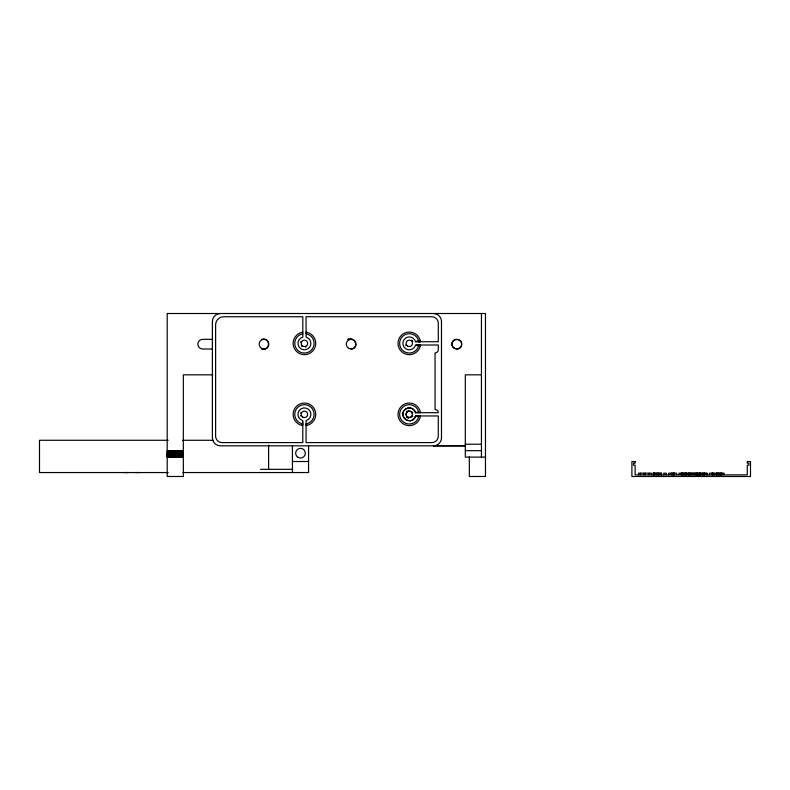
<?xml version="1.0" encoding="UTF-8"?>
<svg xmlns="http://www.w3.org/2000/svg" width="790" height="790" viewBox="0 0 790 790"><rect width="100%" height="100%" fill="white"/><g stroke="black" fill="none" stroke-linecap="round" stroke-linejoin="round"><path stroke-width="1.19" d="M406.08 414.345C405.912 410.287 412.489 410.119 412.538 414.177M412.538 414.513A3.229 3.229 0 0 1 407.551 417.051L407.551 417.051A3.229 3.229 0 0 1 407.847 411.472A3.229 3.229 0 0 1 412.538 414.513C412.528 418.384 406.317 418.552 406.1 414.681M420.487 341.754L420.359 341.013A11.297 11.297 0 0 0 402.999 334.002A11.297 11.297 0 0 0 402.999 352.725A11.297 11.297 0 0 0 420.359 345.714L420.487 344.983M420.487 412.676L420.468 412.578A11.297 11.297 0 0 0 403.157 404.875A11.297 11.297 0 0 0 403.157 423.815A11.297 11.297 0 0 0 420.468 416.113L420.487 415.955M306.046 425.534L306.777 425.415A11.297 11.297 0 0 0 313.798 408.045A11.297 11.297 0 0 0 295.065 408.045A11.297 11.297 0 0 0 302.086 425.415L302.659 425.524L302.817 424.546M306.046 333.183L306.194 332.205L306.777 332.313A11.297 11.297 0 0 1 313.679 349.842A11.297 11.297 0 0 1 294.848 349.348A11.297 11.297 0 0 1 302.659 332.205L302.817 332.185M418.878 412.824L418.661 411.837A9.678 9.678 0 0 0 403.759 406.416A9.678 9.678 0 0 0 403.759 422.275A9.678 9.678 0 0 0 418.661 416.853L418.858 415.955M302.817 333.824L302.412 333.894A9.678 9.678 0 0 0 296.408 348.775A9.678 9.678 0 0 0 312.455 348.775A9.678 9.678 0 0 0 306.441 333.894L306.777 332.313M302.086 425.415L302.817 421.969M415.55 345.032L438.282 344.983L438.282 349.703A3.229 3.229 0 0 1 435.053 352.923L435.053 409.487A3.229 3.229 0 0 1 438.282 412.706L415.55 412.676A6.458 6.458 0 0 0 405.606 409.052C396.146 415.905 412.518 427.222 415.56 415.955L438.282 415.955L438.282 436.149A6.458 6.458 0 0 1 431.824 442.598L306.046 442.598L306.105 420.596A6.458 6.458 0 0 0 309.719 410.652A6.458 6.458 0 0 0 299.143 410.652A6.458 6.458 0 0 0 302.758 420.596L302.817 442.598L222.059 442.598A6.458 6.458 0 0 1 215.611 436.149L215.611 324.809A8.068 8.068 0 0 1 223.679 316.741L302.817 316.741L302.817 337.132A6.458 6.458 0 0 0 299.143 347.067A6.458 6.458 0 0 0 309.719 347.067A6.458 6.458 0 0 0 306.105 337.132L306.046 316.741L431.824 316.741A6.458 6.458 0 0 1 438.282 323.199L438.282 341.754L415.55 341.695A6.458 6.458 0 0 0 405.704 338.011A6.458 6.458 0 0 0 405.428 348.518A6.458 6.458 0 0 0 415.451 345.358L418.661 345.872L418.878 344.884L420.468 345.131M415.589 412.854C414.74 408.558 409.131 406.416 405.655 409.042A6.458 6.458 0 0 0 405.606 419.628A6.458 6.458 0 0 0 415.55 416.014L415.56 415.955M418.937 342.356A9.678 9.678 0 0 0 418.878 341.853L418.661 340.855L415.55 341.695L420.359 341.013M415.55 412.676L418.661 411.837M417.16 412.676L418.779 412.331M306.046 423.904L306.441 423.825A9.678 9.678 0 0 0 312.455 408.944A9.678 9.678 0 0 0 296.408 408.944A9.678 9.678 0 0 0 302.422 423.825L302.817 423.904M419.5 341.754L420.468 341.596M419.816 412.676L420.468 412.578M351.145 349.012C359.736 348.351 355.016 335.799 347.472 339.335M212.51 339.335L202.694 339.335A4.839 4.839 0 0 0 197.856 344.173A4.839 4.839 0 0 0 202.694 349.012L212.51 349.012M261.559 339.335C270.733 336.659 270.733 351.688 261.559 349.012M212.925 374.835L183.339 374.835L183.339 476.488L167.203 476.488L167.203 313.512L485.475 313.512L485.475 476.488L469.339 476.488L469.339 456.887M481.446 374.825L465.31 374.825L465.31 457.124L485.475 457.124M168.221 440.277L39.5 440.277L39.5 472.548L168.221 472.548M182.49 440.277L213.32 440.277M465.31 444.217L481.446 444.217M167.203 450.665L183.339 450.665M465.31 450.665L481.446 450.665M167.203 451.228L183.339 451.228M167.203 451.791L183.339 451.791M167.203 452.334L183.339 452.334M167.203 452.877L183.339 452.877M167.203 453.401L183.339 453.401M167.203 453.894L183.339 453.894M167.203 454.369L183.339 454.369M167.203 454.813L183.339 454.813M167.203 455.228L183.339 455.228M167.203 455.613L183.339 455.613M167.203 455.958L183.339 455.958M167.203 456.255L183.339 456.255M167.203 456.521L183.339 456.521M167.203 456.729L183.339 456.729M167.203 456.906L183.339 456.906M183.339 457.025L167.203 457.094L183.339 457.124M292.428 461.508L308.564 461.508M260.562 469.329L292.794 469.329M182.875 472.548L308.564 472.548L308.564 445.521M123.882 472.548L127.95 472.548M135.149 472.548L139.228 472.548M687.438 473.18L679.025 473.18L679.025 474.79M688.564 473.18L697.837 473.18L697.837 474.79L697.768 473.18M715.78 473.18L724.203 473.18L724.203 474.79M434.144 313.541L433.443 313.512A8.068 8.068 0 0 1 441.472 320.878L441.472 438.46A8.068 8.068 0 0 1 433.443 445.827L465.31 445.827L220.45 445.827A8.068 8.068 0 0 1 212.382 437.759L212.382 321.579A8.068 8.068 0 0 1 220.45 313.512M419.5 415.955L420.468 416.113M416.903 344.983L420.359 345.714M416.903 415.955L418.779 416.36M415.55 416.014L418.661 416.853M306.441 423.825L306.777 425.415M306.046 424.546L306.194 425.524M721.863 473.18L721.863 474.79M721.705 473.18L721.705 474.79M721.24 473.18L721.24 474.79M720.608 473.18L720.608 474.79M719.897 473.18L719.897 474.79M719.167 473.18L719.167 474.79M718.377 473.18L718.377 474.79M717.685 473.18L717.685 474.79M717.103 473.18L717.103 474.79M716.629 473.18L716.629 474.79M716.263 473.18L716.263 474.79M714.693 474.79L714.693 473.18L709.41 473.18L709.41 474.79M713.706 473.18L713.706 474.79M712.886 473.18L712.886 474.79M712.481 473.18L712.481 474.79M712.185 473.18L712.185 474.79M712.007 473.18L711.958 474.79M707.011 474.79L707.07 473.18L698.903 473.18L698.903 474.79M706.852 473.18L706.852 474.79M704.779 473.18L704.779 474.79M704.621 473.18L704.621 474.79M704.157 473.18L704.157 474.79M703.485 473.18L703.485 474.79M702.754 473.18L702.754 474.79M701.984 473.18L701.984 474.79M700.641 473.18L700.641 474.79M700.108 473.18L700.108 474.79M699.673 473.18L699.673 474.79M699.486 473.18L699.486 474.79M699.338 473.18L699.338 474.79M699.101 473.18L699.16 474.79M698.972 473.18L698.972 474.79M697.55 473.18L697.54 474.79M697.195 473.18L697.195 474.79M696.691 473.18L696.691 474.79M696.03 473.18L696.03 474.79M695.23 473.18L695.23 474.79M694.292 473.18L694.292 474.79M693.215 473.18L693.215 474.79M692.159 473.18L692.159 474.79M691.22 473.18L691.22 474.79M690.42 473.18L690.42 474.79M689.749 473.18L689.749 474.79M689.236 473.18L689.236 474.79M688.86 473.18L688.86 474.79M688.643 473.18L688.643 474.79M686.964 473.18L686.964 474.79M686.599 473.18L686.599 474.79M686.115 473.18L686.115 474.79M685.532 473.18L685.532 474.79M684.851 473.18L684.851 474.79M684.051 473.18L684.051 474.79M683.32 473.18L683.32 474.79M682.609 473.18L682.609 474.79M681.513 473.18L681.513 474.79M681.355 473.18L681.355 474.79M676.675 474.79L676.675 473.18L668.686 473.18L668.686 474.79M674.127 473.18L674.127 474.79M674.028 473.18L674.028 474.79M673.732 473.18L673.732 474.79M673.347 473.18L673.347 474.79M672.912 473.18L672.912 474.79M672.004 473.18L672.004 474.79M671.233 473.18L671.233 474.79M666.296 474.79L666.296 473.18L663.738 473.18L663.738 474.79M661.378 474.79L661.329 473.18L653.221 473.18L653.221 474.79M661.161 473.18L661.161 474.79M660.884 473.18L660.884 474.79M659.087 473.18L659.087 474.79M658.475 473.18L658.475 474.79M657.793 473.18L657.793 474.79M657.073 473.18L657.073 474.79M656.293 473.18L656.293 474.79M654.95 473.18L654.95 474.79M654.416 473.18L654.416 474.79M653.992 473.18L653.992 474.79M653.646 473.18L653.646 474.79M653.468 473.18L653.409 474.79M651.572 474.79L651.572 473.18L638.596 473.18L638.596 474.79M649.064 473.18L649.064 474.79M645.351 473.18L645.351 474.79M643.949 473.18L643.949 474.79M640.483 473.18L640.483 474.79M481.446 313.512L481.446 457.124M292.428 445.521L292.428 472.548M268.6 445.125L268.63 469.329M418.661 345.872A9.678 9.678 0 0 1 403.759 351.293A9.678 9.678 0 0 1 403.759 335.434A9.678 9.678 0 0 1 418.661 340.855M405.932 345.566A4.039 4.039 0 0 1 405.625 345.003M411.679 340.105A4.039 4.039 0 0 1 412.015 340.372M412.449 340.826A4.039 4.039 0 0 1 412.805 341.349M306.066 347.047A4.039 4.039 0 0 1 305.681 347.205M301.731 346.366A4.039 4.039 0 0 1 301.434 346.069M300.595 342.119A4.039 4.039 0 0 1 300.743 341.724M300.743 415.994A4.039 4.039 0 0 1 300.595 415.609M300.595 413.111A4.039 4.039 0 0 1 300.743 412.716M412.805 416.36A4.039 4.039 0 0 1 412.578 416.715M408.469 418.285A4.039 4.039 0 0 1 408.065 418.177M406.771 417.476A4.039 4.039 0 0 1 406.455 417.199M406.455 411.491A4.039 4.039 0 0 1 406.771 411.205M408.065 410.504A4.039 4.039 0 0 1 408.469 410.395M412.578 411.975A4.039 4.039 0 0 1 412.805 412.331M452.156 342.919C450.32 348.864 460.126 351.491 461.508 345.428C463.345 339.483 453.539 336.856 452.156 342.919M635.13 461.558L631.901 461.558L631.901 476.488L750.5 476.488L750.5 461.558L747.271 461.558L747.271 463.177L748.89 463.177L748.89 465.192L747.271 465.192L747.271 474.869L635.13 474.869L635.13 465.192L633.511 465.192L633.511 463.177L635.13 463.177L635.13 461.558M681.987 474.79L681.987 473.18L681.968 474.79M298.077 457.38A4.839 4.839 0 0 0 305.335 453.193A4.839 4.839 0 0 0 298.077 448.997A4.839 4.839 0 0 0 298.077 457.38M261.589 348.36A4.839 4.839 0 0 0 268.857 344.173A4.839 4.839 0 0 0 261.589 339.976A4.839 4.839 0 0 0 261.589 348.36M348.726 348.36A4.839 4.839 0 0 0 355.984 344.173A4.839 4.839 0 0 0 348.726 339.976A4.839 4.839 0 0 0 348.726 348.36M407.551 346.069A3.229 3.229 0 0 0 412.538 343.531A3.229 3.229 0 0 0 407.847 340.49A3.229 3.229 0 0 0 407.551 346.069M454.418 348.36A4.839 4.839 0 0 0 461.676 344.173A4.839 4.839 0 0 0 454.418 339.976A4.839 4.839 0 0 0 454.418 348.36M302.669 346.069A3.229 3.229 0 0 0 307.656 343.531A3.229 3.229 0 0 0 302.965 340.49A3.229 3.229 0 0 0 302.669 346.069M302.669 417.061A3.229 3.229 0 0 0 307.656 414.523A3.229 3.229 0 0 0 302.965 411.481A3.229 3.229 0 0 0 302.669 417.061"/></g></svg>
